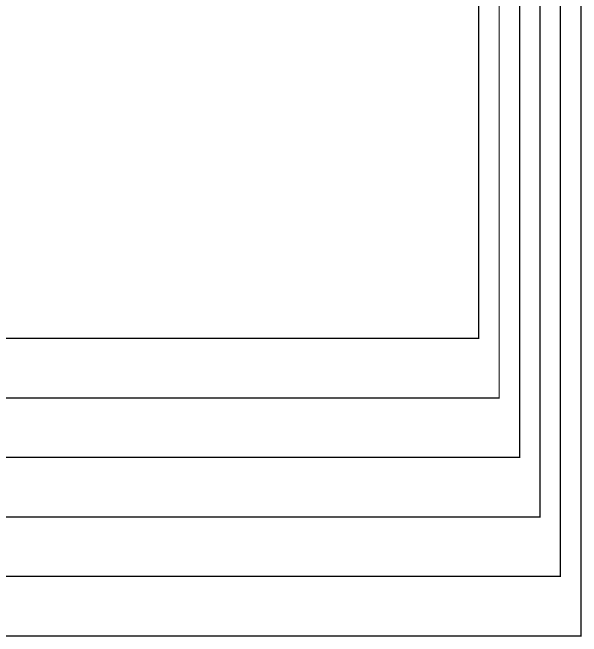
# Model space of a CAD drawing. Header units: millimetres. Extents: x 11706 to 18081, y 7308 to 12674.
# Drawn here: x 17148.9 to 17431.4, y 8080.9 to 8390.9 of the extents above; entities that cross this region are included whole.
import ezdxf

# ---------------------------------------------------------------- set-up
doc = ezdxf.new("R2010")
doc.units = ezdxf.units.MM
doc.layers.add('Cable CAT6', color=3, linetype='Continuous')

msp = doc.modelspace()

# ---------------------------------------------------------------- linework, layer by layer
at = {"layer": 'Cable CAT6', "const_width": 0.639}
for points in [[(15318.63, 8229.03), (17380.4, 8229.03), (17380.4, 8480.6)], [(15318.63, 8169.91), (17400.69, 8169.91), (17400.69, 8480.6)], [(15318.63, 8110.79), (17420.98, 8110.79), (17420.98, 8480.6)], [(17410.83, 8480.6), (17410.83, 8140.35), (15318.63, 8140.35)], [(17390.55, 8480.6), (17390.55, 8199.47), (15318.63, 8199.47)], [(17431.12, 8480.6), (17431.12, 8081.23), (15318.63, 8081.23)]]:
    msp.add_lwpolyline(points, dxfattribs=at)

doc.saveas('drawing.dxf')
